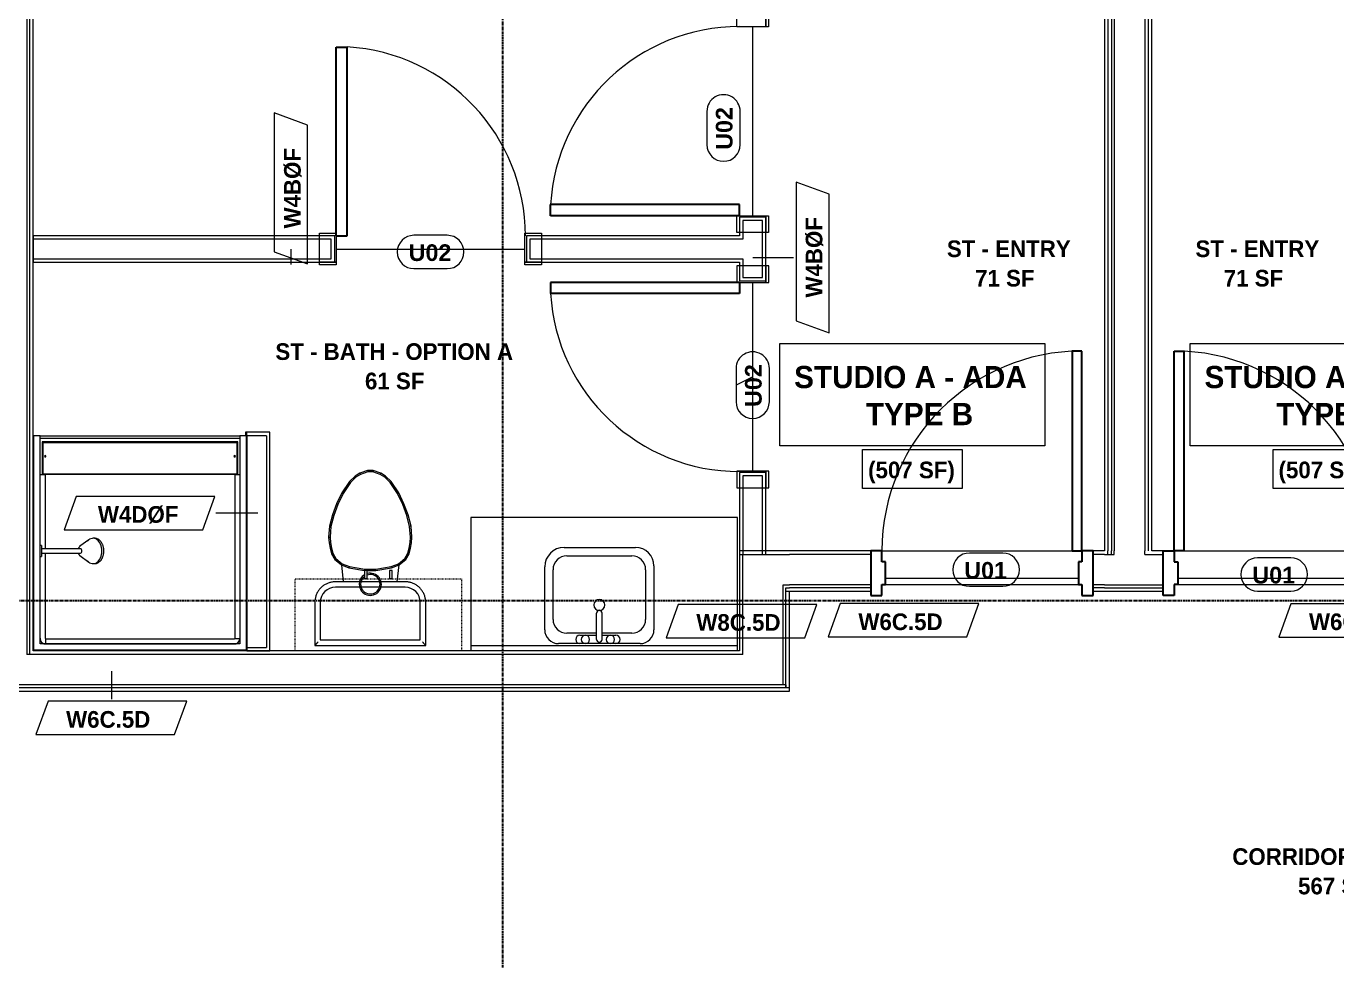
# Model space of a CAD drawing. Header units: inches. Extents: x -4058 to -1781, y 9814 to 12264.
# Drawn here: x -2913.1 to -2677.1, y 10402.4 to 10570.7 of the extents above; entities that cross this region are included whole.
import ezdxf

# ---------------------------------------------------------------- set-up
doc = ezdxf.new("R2010")
doc.units = ezdxf.units.IN
doc.header["$MEASUREMENT"] = 0
doc.linetypes.add('Dash', pattern=[0.25, 0.125, -0.125])
doc.linetypes.add('Grid Line 1_2_', pattern=[0.875, 0.5, -0.125, 0.125, -0.125])
for name, color, linetype, lineweight in [('0-1', 7, 'Continuous', 5), ('0-3', 8, 'Continuous', 9), ('A-AREA-IDEN', 2, 'Continuous', 9), ('A-DOOR-1', 7, 'Continuous', 9), ('A-DOOR-2', 10, 'Continuous', 30), ('A-DOOR-3', 31, 'Continuous', 9), ('A-DOOR-4', 31, 'Continuous', 30), ('A-DOOR-FRAM-2', 10, 'Continuous', 30), ('A-DOOR-IDEN', 31, 'Continuous', 9), ('A-FLOR-1', 7, 'Continuous', 9), ('A-FLOR-2', 192, 'Continuous', 9), ('A-WALL', 113, 'Continuous', 18), ('A-WALL-2', 250, 'Continuous', 18), ('A-WALL-3', 113, 'Continuous', 9), ('A-WALL-IDEN', 211, 'Continuous', 9), ('I-WALL-1', 7, 'Continuous', 9), ('P-SANR-FIXT', 6, 'Continuous', 9), ('Q-CASE', 31, 'Continuous', 9), ('Q-CASE-2', 31, 'Dash', 9), ('S-GRID-1', 1, 'Grid Line 1_2_', 30)]:
    doc.layers.add(name, color=color, linetype=linetype, lineweight=lineweight)
doc.styles.add('Arial_B', font='arialbd.ttf', dxfattribs={"height": 3})
doc.styles.add('Century Gothic_B', font='GOTHICB.TTF', dxfattribs={"height": 3})
doc.styles.add('Century Gothic_B_1', font='GOTHICB.TTF', dxfattribs={"height": 4})

# ---------------------------------------------------------------- blocks, each defined once
blk = doc.blocks.new('CTR - 1st Phase - Shell_rvt-1-UNITS PLANS - 3RD FLOOR')
at = {"layer": 'A-FLOR-1'}
for p, q in [((-2758.41, 10471.24), (-2723.66, 10471.24)), ((-2705.79, 10471.24), (-2671.04, 10471.24)), ((-2723.04, 10470.04), (-2759.04, 10470.04)), ((-2670.41, 10470.04), (-2706.41, 10470.04))]:
    blk.add_line(p, q, dxfattribs=at)
blk = doc.blocks.new('HOLLOW METAL - UNIT DOOR-2191978-UNITS PLANS - 3RD FLOOR')
at = {"layer": 'A-DOOR-1'}
blk.add_arc((18, 3.875), 36, 90, 180, dxfattribs=at)
at = {"layer": 'A-DOOR-2'}
for p, q in [((18, 39.875), (16.25, 39.875)), ((16.25, 39.875), (16.25, 3.875)), ((18, 3.875), (18, 39.875)), ((16.25, 3.875), (18, 3.875))]:
    blk.add_line(p, q, dxfattribs=at)
at = {"layer": 'A-DOOR-FRAM-2'}
for p, q in [((-18, 3.875), (-20, 3.875)), ((-20, 3.875), (-20, -4.125)), ((-18, 1.9375), (-18, 3.875)), ((18, 3.875), (18, 1.9375)), ((20, 3.875), (18, 3.875)), ((20, -4.125), (20, 3.875)), ((-17.375, 1.9375), (-18, 1.9375)), ((-17.375, -2.1875), (-17.375, 1.9375)), ((18, 1.9375), (17.375, 1.9375)), ((17.375, 1.9375), (17.375, -2.1875)), ((-18, -4.125), (-18, -2.1875)), ((-18, -2.1875), (-17.375, -2.1875)), ((17.375, -2.1875), (18, -2.1875)), ((18, -2.1875), (18, -4.125)), ((-20, -4.125), (-18, -4.125)), ((18, -4.125), (20, -4.125))]:
    blk.add_line(p, q, dxfattribs=at)
blk = doc.blocks.new('HOLLOW METAL - UNIT DOOR-2191977-UNITS PLANS - 3RD FLOOR')
at = {"layer": 'A-DOOR-1'}
blk.add_arc((18, -3.875), 36, 180, 270, dxfattribs=at)
at = {"layer": 'A-DOOR-2'}
for p, q in [((16.25, -3.875), (18, -3.875)), ((16.25, -39.875), (16.25, -3.875)), ((18, -3.875), (18, -39.875)), ((18, -39.875), (16.25, -39.875))]:
    blk.add_line(p, q, dxfattribs=at)
at = {"layer": 'A-DOOR-FRAM-2'}
for p, q in [((-20, 4.125), (-18, 4.125)), ((-20, -3.875), (-20, 4.125)), ((-18, 4.125), (-18, 2.1875)), ((18, 4.125), (20, 4.125)), ((18, 2.1875), (18, 4.125)), ((20, 4.125), (20, -3.875)), ((-18, 2.1875), (-17.375, 2.1875)), ((-17.375, 2.1875), (-17.375, -1.9375)), ((17.375, 2.1875), (18, 2.1875)), ((17.375, -1.9375), (17.375, 2.1875)), ((-18, -1.9375), (-18, -3.875)), ((-17.375, -1.9375), (-18, -1.9375)), ((18, -1.9375), (17.375, -1.9375)), ((18, -3.875), (18, -1.9375)), ((-18, -3.875), (-20, -3.875)), ((20, -3.875), (18, -3.875))]:
    blk.add_line(p, q, dxfattribs=at)
blk = doc.blocks.new('CTR - 1st Phase - Common Walls_rvt-1-UNITS PLANS - 3RD FLOOR')
at = {"layer": 'A-WALL-2'}
for p, q in [((-2913.01, 10843.14), (-2913.01, 10458.16)), ((-2912.51, 10843.14), (-2912.51, 10458.16)), ((-2718.35, 10843.14), (-2718.35, 10476.16)), ((-2717.72, 10843.14), (-2717.72, 10476.16)), ((-2717.22, 10843.14), (-2717.22, 10476.16)), ((-2711.72, 10843.14), (-2711.72, 10476.16)), ((-2711.1, 10843.14), (-2711.1, 10476.16)), ((-2784.07, 10475.54), (-2776.82, 10475.54)), ((-2784.07, 10457.54), (-2784.07, 10475.54)), ((-2776.82, 10475.54), (-2775.7, 10475.54)), ((-2761.04, 10475.54), (-2775.7, 10475.54)), ((-2718.97, 10475.54), (-2721.04, 10475.54)), ((-2718.97, 10475.54), (-2718.35, 10475.54)), ((-2718.35, 10475.54), (-2718.35, 10476.16)), ((-2718.35, 10475.54), (-2717.72, 10475.54)), ((-2717.72, 10475.54), (-2717.72, 10476.16)), ((-2717.72, 10475.54), (-2717.22, 10475.54)), ((-2717.22, 10475.54), (-2717.22, 10476.16)), ((-2711.72, 10475.54), (-2711.72, 10476.16)), ((-2711.72, 10475.54), (-2708.41, 10475.54)), ((-2776.82, 10470.04), (-2776.32, 10470.04)), ((-2776.82, 10452.04), (-2776.82, 10470.04)), ((-2776.32, 10470.04), (-2775.7, 10470.04)), ((-2776.32, 10468.91), (-2776.32, 10469.54)), ((-2776.32, 10469.54), (-2775.7, 10469.54)), ((-2776.32, 10468.91), (-2776.32, 10469.54)), ((-2776.32, 10468.91), (-2775.7, 10468.91)), ((-2776.32, 10452.04), (-2776.32, 10468.91)), ((-2761.04, 10470.04), (-2775.7, 10470.04)), ((-2761.04, 10469.54), (-2775.7, 10469.54)), ((-2718.97, 10470.04), (-2721.04, 10470.04)), ((-2718.97, 10469.54), (-2721.04, 10469.54)), ((-2718.97, 10470.04), (-2717.72, 10470.04)), ((-2718.97, 10469.54), (-2718.35, 10469.54)), ((-2718.35, 10469.54), (-2717.72, 10469.54)), ((-2717.72, 10470.04), (-2717.22, 10470.04)), ((-2717.72, 10469.54), (-2717.22, 10469.54)), ((-2717.22, 10470.04), (-2708.41, 10470.04)), ((-2717.22, 10469.54), (-2708.41, 10469.54)), ((-2913.01, 10458.16), (-2913.01, 10457.54)), ((-2912.51, 10457.54), (-2913.01, 10457.54)), ((-2912.51, 10457.54), (-2913.01, 10457.54)), ((-2912.51, 10458.16), (-2912.51, 10457.54)), ((-2784.7, 10457.54), (-2912.51, 10457.54)), ((-2784.07, 10457.54), (-2784.7, 10457.54)), ((-2784.7, 10452.04), (-3037.45, 10452.04)), ((-2784.07, 10452.04), (-2784.7, 10452.04)), ((-2776.82, 10452.04), (-2784.07, 10452.04)), ((-2776.32, 10452.04), (-2776.82, 10452.04)), ((-2776.32, 10452.04), (-2776.32, 10451.54)), ((-2776.32, 10451.54), (-2776.32, 10452.04)), ((-2784.7, 10451.54), (-3037.45, 10451.54)), ((-2776.32, 10451.54), (-2784.7, 10451.54)), ((-2775.7, 10451.54), (-2776.32, 10451.54))]:
    blk.add_line(p, q, dxfattribs=at)
at = {"layer": 'I-WALL-1'}
for p, q in [((-2911.89, 10496.91), (-2911.89, 10843.14)), ((-2718.97, 10843.14), (-2718.97, 10476.16)), ((-2710.47, 10476.16), (-2710.47, 10843.14)), ((-2784.7, 10476.16), (-2784.7, 10458.16)), ((-2784.07, 10476.16), (-2784.7, 10476.16)), ((-2775.7, 10476.16), (-2784.07, 10476.16)), ((-2761.04, 10476.16), (-2775.7, 10476.16)), ((-2718.97, 10476.16), (-2721.04, 10476.16)), ((-2708.41, 10476.16), (-2710.47, 10476.16)), ((-2775.7, 10468.91), (-2761.04, 10468.91)), ((-2775.7, 10451.54), (-2775.7, 10468.91)), ((-2721.04, 10468.91), (-2718.97, 10468.91)), ((-2718.97, 10468.91), (-2718.35, 10468.91)), ((-2718.35, 10468.91), (-2708.41, 10468.91)), ((-2833.07, 10458.16), (-2873.39, 10458.16)), ((-2784.7, 10458.16), (-2785.07, 10458.16)), ((-3037.45, 10450.91), (-2784.7, 10450.91)), ((-2784.7, 10450.91), (-2775.7, 10450.91)), ((-2775.7, 10450.91), (-2775.7, 10451.54))]:
    blk.add_line(p, q, dxfattribs=at)
at = {"layer": '0-3'}
blk.add_blockref('HOLLOW METAL - UNIT DOOR-2191978-UNITS PLANS - 3RD FLOOR', (-2741.04, 10472.29), dxfattribs=at)
at = {"layer": '0-3', "rotation": 180}
blk.add_blockref('HOLLOW METAL - UNIT DOOR-2191977-UNITS PLANS - 3RD FLOOR', (-2688.41, 10472.29), dxfattribs=at)
blk = doc.blocks.new('CTR - 1st Phase - Structure_rvt-1-UNITS PLANS - 3RD FLOOR')
at = {"layer": 'S-GRID-1'}
for p, q in [((-2827.32, 9814.03), (-2827.32, 12247.5)), ((-1781.27, 10467.19), (-4041.78, 10467.19))]:
    blk.add_line(p, q, dxfattribs=at)
blk = doc.blocks.new('SWING - SINGLE - FLUSH - SWING - FLUSH - 2-10 x 6-8 - PRIVACY-4346068-UNITS PLANS - 3RD FLOOR')
at = {"layer": 'A-DOOR-3'}
for p, q in [((-20, 2.37), (-20, 2.87)), ((-20, 2.87), (-17, 2.87)), ((-20, 2.37), (-17, 2.37)), ((-20, -2.88), (-20, 2.37)), ((-17, 2.37), (-20, 2.37)), ((-17, 2.87), (-17, 2.37)), ((-17, 2.37), (-17, -2.88)), ((17, 2.37), (17, 2.87)), ((17, 2.87), (20, 2.87)), ((17, 2.37), (20, 2.37)), ((17, -2.88), (17, 2.37)), ((20, 2.37), (17, 2.37)), ((20, 2.87), (20, 2.37)), ((20, 2.37), (20, -2.88)), ((-17, -2.88), (-20, -2.88)), ((20, -2.88), (17, -2.88))]:
    blk.add_line(p, q, dxfattribs=at)
blk.add_arc((17, -2.38), 34.07, 180, 266.6343, dxfattribs=at)
at = {"layer": 'A-DOOR-4'}
for p, q in [((15, -2.38), (15, -36.38)), ((17, -2.38), (15, -2.38)), ((17, -2.38), (17, -36.38)), ((17, -36.38), (15, -36.38))]:
    blk.add_line(p, q, dxfattribs=at)
blk = doc.blocks.new('SWING - SINGLE - FLUSH - SWING - FLUSH - 2-10 x 6-8 - PRIVACY-4346070-UNITS PLANS - 3RD FLOOR')
at = {"layer": 'A-DOOR-3'}
for p, q in [((-20, 2.37), (-20, 2.87)), ((-20, 2.87), (-17, 2.87)), ((-20, 2.37), (-17, 2.37)), ((-20, -2.88), (-20, 2.37)), ((-17, 2.37), (-20, 2.37)), ((-17, 2.87), (-17, 2.37)), ((-17, 2.37), (-17, -2.88)), ((17, 2.37), (17, 2.87)), ((17, 2.87), (20, 2.87)), ((17, 2.37), (20, 2.37)), ((17, -2.88), (17, 2.37)), ((20, 2.37), (17, 2.37)), ((20, 2.87), (20, 2.37)), ((20, 2.37), (20, -2.88)), ((-17, -2.88), (-20, -2.88)), ((20, -2.88), (17, -2.88))]:
    blk.add_line(p, q, dxfattribs=at)
blk.add_arc((17, -2.38), 34.07, 180, 266.6343, dxfattribs=at)
at = {"layer": 'A-DOOR-4'}
for p, q in [((15, -2.38), (15, -36.38)), ((17, -2.38), (15, -2.38)), ((17, -2.38), (17, -36.38)), ((17, -36.38), (15, -36.38))]:
    blk.add_line(p, q, dxfattribs=at)
blk = doc.blocks.new('M_Sink Vanity-Square - 500 x 440mm-1372835-UNITS PLANS - 3RD FLOOR')
at = {"layer": 'P-SANR-FIXT'}
for p, q in [((-5.72, 10.23), (7.14, 10.23)), ((-5.22, 8.73), (6.46, 8.73)), ((-9.22, -4.59), (-9.22, 6.73)), ((-7.72, -2.72), (-7.72, 6.23)), ((8.96, 6.23), (8.96, -2.72)), ((10.46, 6.91), (10.46, -4.59)), ((0.12, -6.33), (0.12, -1.59)), ((1.12, -6.33), (1.12, -1.59)), ((0.12, -5.22), (-5.22, -5.22)), ((-2.88, -5.59), (0.12, -5.59)), ((6.46, -5.22), (1.12, -5.22)), ((1.12, -5.59), (3.62, -5.59)), ((7.96, -7.09), (-6.72, -7.09)), ((3.62, -7.09), (-2.88, -7.09))]:
    blk.add_line(p, q, dxfattribs=at)
for centre, radius, start, end in [((-5.72, 6.73), 3.5, 90, 180), ((7.14, 6.91), 3.32, 360, 90), ((-5.22, 6.23), 2.5, 90, 180), ((6.46, 6.23), 2.5, 360, 90), ((0.62, -0.13), 1, 360, 180), ((0.62, -0.13), 1, 180, 0), ((0.62, -1.59), 0.5, 360, 180), ((-6.72, -4.59), 2.5, 180, 270), ((-5.22, -2.72), 2.5, 180, 270), ((6.46, -2.72), 2.5, 270, 360), ((7.96, -4.59), 2.5, 270, 0), ((-2.88, -6.34), 0.75, 90, 270), ((-1.88, -6.34), 0.75, 360, 180), ((-1.88, -6.34), 0.75, 180, 0), ((0.62, -6.33), 0.5, 180, 0), ((2.62, -6.34), 0.75, 0, 180), ((2.62, -6.34), 0.75, 180, 0), ((3.62, -6.34), 0.75, 270, 90)]:
    blk.add_arc(centre, radius, start, end, dxfattribs=at)
blk = doc.blocks.new('Toilet-Domestic-3D - Toilet-Domestic-3D-1352612-UNITS PLANS - 3RD FLOOR')
at = {"layer": 'P-SANR-FIXT'}
for p, q in [((-9.98, 19.48), (-9.98, 11.75)), ((9.98, 19.48), (-9.98, 19.48)), ((-9.86, 19.36), (-9.98, 19.48)), ((9.98, 19.48), (9.86, 19.36)), ((9.98, 11.75), (9.98, 19.48)), ((9, 18.5), (-9, 18.5)), ((-9, 18.5), (-9, 11.75)), ((-9, 18.5), (-9, 11.75)), ((9, 18.5), (-9, 18.5)), ((9, 11.75), (9, 18.5)), ((9, 11.75), (9, 18.5)), ((-6.25, 9), (6.25, 9)), ((-6.25, 9), (6.25, 9)), ((-6.25, 8.02), (6.25, 8.02)), ((-4.86, 8.02), (-5.21, 5)), ((5.21, 5), (4.86, 8.02)), ((-5.21, 5), (-6.4, 4)), ((-5.08, 4.78), (-6.21, 3.84)), ((-3.84, 5.5), (-5.21, 5)), ((-5.21, 5), (-5.08, 4.78)), ((-3.77, 5.26), (-5.08, 4.78)), ((-1, 6), (-3.84, 5.5)), ((-3.84, 5.5), (-3.77, 5.26)), ((-0.98, 5.75), (-3.77, 5.26)), ((-1, 6), (-0.98, 5.75)), ((0.56, 6), (-1, 6)), ((0.98, 5.75), (-0.98, 5.75)), ((1, 5.98), (0.98, 5.75)), ((3.77, 5.26), (0.98, 5.75)), ((3.84, 5.5), (1.05, 5.99)), ((3.84, 5.5), (3.77, 5.26)), ((5.08, 4.78), (3.77, 5.26)), ((5.21, 5), (3.84, 5.5)), ((5.21, 5), (5.08, 4.78)), ((6.21, 3.84), (5.08, 4.78)), ((6.4, 4), (5.21, 5)), ((-6.97, 3), (-7.24, 2)), ((-6.73, 2.9), (-6.99, 1.95)), ((-6.4, 4), (-6.97, 3)), ((-6.97, 3), (-6.73, 2.9)), ((-6.21, 3.84), (-6.73, 2.9)), ((-6.21, 3.84), (-6.4, 4)), ((6.4, 4), (6.21, 3.84)), ((6.73, 2.9), (6.21, 3.84)), ((6.97, 3), (6.4, 4)), ((6.97, 3), (6.73, 2.9)), ((6.99, 1.95), (6.73, 2.9)), ((7.24, 2), (6.97, 3)), ((-7.41, 1), (-7.5, 0)), ((-7.24, 2), (-7.41, 1)), ((-7.41, 1), (-7.16, 0.96)), ((-7.16, 0.96), (-7.25, 0)), ((-7.24, 2), (-6.99, 1.95)), ((-6.99, 1.95), (-7.16, 0.96)), ((7.24, 2), (6.99, 1.95)), ((7.16, 0.96), (6.99, 1.95)), ((7.41, 1), (7.16, 0.96)), ((7.25, 0), (7.16, 0.96)), ((7.41, 1), (7.24, 2)), ((7.5, 0), (7.25, 0)), ((7.5, 0), (7.41, 1)), ((-7.5, 0), (-7.25, 0)), ((-7.5, 0), (-7.33, -1.99)), ((-7.33, -1.99), (-7.08, -1.95)), ((-7.33, -1.99), (-6.79, -4)), ((-7.25, 0), (-7.08, -1.95)), ((-7.08, -1.95), (-6.55, -3.92)), ((6.55, -3.92), (7.08, -1.95)), ((6.79, -4), (7.33, -1.99)), ((7.08, -1.95), (7.25, 0)), ((7.33, -1.99), (7.08, -1.95)), ((7.33, -1.99), (7.5, 0)), ((-6.79, -4), (-6.55, -3.92)), ((-6.79, -4), (-6.06, -6)), ((-6.55, -3.92), (-5.83, -5.9)), ((5.83, -5.9), (6.55, -3.92)), ((6.06, -6), (6.79, -4)), ((6.79, -4), (6.55, -3.92)), ((-6.06, -6), (-5.83, -5.9)), ((-6.06, -6), (-5.13, -8)), ((-5.83, -5.9), (-4.91, -7.88)), ((4.91, -7.88), (5.83, -5.9)), ((5.13, -8), (6.06, -6)), ((6.06, -6), (5.83, -5.9)), ((-5.13, -8), (-4.91, -7.88)), ((-5.13, -8), (-3.74, -10)), ((-4.91, -7.88), (-3.55, -9.84)), ((3.55, -9.84), (4.91, -7.88)), ((3.74, -10), (5.13, -8)), ((5.13, -8), (4.91, -7.88)), ((-3.74, -10), (-3.55, -9.84)), ((-3.74, -10), (-2.74, -11)), ((-3.55, -9.84), (-2.59, -10.8)), ((-2.74, -11), (-2.59, -10.8)), ((-2.74, -11), (-1.87, -11.5)), ((-2.59, -10.8), (-1.77, -11.27)), ((-1.87, -11.5), (-1.77, -11.27)), ((-1.87, -11.5), (-0.5, -12)), ((-1.77, -11.27), (-0.46, -11.75)), ((-0.5, -12), (-0.46, -11.75)), ((-0.46, -11.75), (0.46, -11.75)), ((0.46, -11.75), (1.77, -11.27)), ((0.5, -12), (0.46, -11.75)), ((0.5, -12), (1.87, -11.5)), ((1.77, -11.27), (2.59, -10.8)), ((1.87, -11.5), (1.77, -11.27)), ((1.87, -11.5), (2.74, -11)), ((2.59, -10.8), (3.55, -9.84)), ((2.74, -11), (2.59, -10.8)), ((2.74, -11), (3.74, -10)), ((3.74, -10), (3.55, -9.84)), ((-0.5, -12), (0.5, -12))]:
    blk.add_line(p, q, dxfattribs=at)
at = {"layer": 'P-SANR-FIXT', "flags": 128}
for points in [[(-9.98, 11.75), (-9.97, 11.6), (-9.97, 11.45), (-9.95, 11.3), (-9.93, 11.16), (-9.9, 11.01), (-9.87, 10.86), (-9.83, 10.72), (-9.79, 10.58), (-9.74, 10.44), (-9.68, 10.3), (-9.62, 10.16), (-9.56, 10.03), (-9.48, 9.9), (-9.41, 9.77), (-9.33, 9.65), (-9.24, 9.52), (-9.15, 9.41), (-9.05, 9.29), (-8.95, 9.18), (-8.85, 9.08), (-8.74, 8.97), (-8.62, 8.88), (-8.51, 8.78), (-8.39, 8.7), (-8.26, 8.61), (-8.14, 8.54), (-8.01, 8.46), (-7.87, 8.4), (-7.74, 8.33), (-7.6, 8.28), (-7.46, 8.22), (-7.32, 8.18), (-7.17, 8.14), (-7.03, 8.11), (-6.88, 8.08), (-6.74, 8.05), (-6.59, 8.04), (-6.44, 8.03), (-6.29, 8.02), (-6.25, 8.02)], [(6.25, 8.02), (6.4, 8.03), (6.55, 8.03), (6.7, 8.05), (6.84, 8.07), (6.99, 8.1), (7.14, 8.13), (7.28, 8.17), (7.42, 8.21), (7.56, 8.26), (7.7, 8.32), (7.84, 8.38), (7.97, 8.44), (8.1, 8.52), (8.23, 8.59), (8.35, 8.67), (8.48, 8.76), (8.59, 8.85), (8.71, 8.95), (8.82, 9.05), (8.92, 9.15), (9.03, 9.26), (9.12, 9.38), (9.22, 9.49), (9.3, 9.61), (9.39, 9.74), (9.46, 9.86), (9.54, 9.99), (9.6, 10.13), (9.67, 10.26), (9.72, 10.4), (9.78, 10.54), (9.82, 10.68), (9.86, 10.83), (9.89, 10.97), (9.92, 11.12), (9.95, 11.26), (9.96, 11.41), (9.97, 11.56), (9.98, 11.71), (9.98, 11.75)]]:
    blk.add_lwpolyline(points, dxfattribs=at)
at = {"layer": 'P-SANR-FIXT'}
for centre, radius, start, end in [((-6.25, 11.75), 2.75, 180, 270), ((-6.25, 11.75), 2.75, 180, 270), ((0, 8.48), 2, 360, 286.863), ((0, 8.48), 1.75, 360, 289.017), ((6.25, 11.75), 2.75, 270, 360), ((6.25, 11.75), 2.75, 270, 360), ((0, 8.48), 2, 302.0714, 360), ((0, 8.48), 1.75, 308.7554, 360)]:
    blk.add_arc(centre, radius, start, end, dxfattribs=at)
for points in [[(-9.98, 19.48), (-9.98, 19.48), (-9.98, 19.48), (-9.98, 19.48)], [(9.98, 19.48), (9.98, 19.48), (9.98, 19.48), (9.98, 19.48)]]:
    blk.add_open_spline(points, degree=3, dxfattribs=at)
for points, knots in [([(-9.37, 18.87), (-9.41, 18.91), (-9.47, 18.97), (-9.55, 19.05), (-9.6, 19.1), (-9.66, 19.16), (-9.71, 19.21), (-9.75, 19.25), (-9.78, 19.28), (-9.8, 19.3), (-9.82, 19.32), (-9.85, 19.35), (-9.86, 19.36), (-9.86, 19.36)], [0, 0, 0, 0, 0.166667, 0.25, 0.333333, 0.416667, 0.5, 0.583333, 0.666667, 0.708333, 0.75, 0.833333, 1, 1, 1, 1]), ([(9.86, 19.36), (9.86, 19.36), (9.85, 19.35), (9.82, 19.32), (9.8, 19.3), (9.78, 19.28), (9.75, 19.25), (9.71, 19.21), (9.66, 19.16), (9.6, 19.1), (9.55, 19.05), (9.47, 18.97), (9.41, 18.91), (9.37, 18.87)], [-1, -1, -1, -1, -0.833333, -0.75, -0.708333, -0.666667, -0.583333, -0.5, -0.416667, -0.333333, -0.25, -0.166667, 0, 0, 0, 0])]:
    blk.add_open_spline(points, degree=3, knots=knots, dxfattribs=at)
blk = doc.blocks.new('Bath Vanity - Bath Vanity 48_-3150017-UNITS PLANS - 3RD FLOOR')
at = {"layer": 'Q-CASE'}
for p, q in [((24.74, 24), (-23.26, 24)), ((-23.26, 24), (-23.26, 1)), ((24.74, 1), (24.74, 24))]:
    blk.add_line(p, q, dxfattribs=at)
blk = doc.blocks.new('BATHROOM MIRROR - BATHROOM MIRROR 48_-3123886-UNITS PLANS - 3RD FLOOR')
at = {"layer": 'Q-CASE'}
for p, q in [((-23.26, -23), (24.74, -23)), ((-23.26, -23), (-23.26, -24)), ((24.74, -24), (24.74, -23)), ((24.74, -24), (-23.26, -24))]:
    blk.add_line(p, q, dxfattribs=at)
blk = doc.blocks.new('300 Series Wall Hung Cabinet_326 - 30_-2909953-UNITS PLANS - 3RD FLOOR')
at = {"layer": 'Q-CASE'}
for p, q in [((-2.01, 14.69), (-2.5, 14.69)), ((-2.5, 14.69), (-2.5, 13.19)), ((-2.01, 13.19), (-2.01, 14.69)), ((2.49, 14.69), (2, 14.69)), ((2, 14.69), (2, 13.19)), ((2.49, 13.19), (2.49, 14.69)), ((-2.01, 13.19), (-2.5, 13.19)), ((2.49, 13.19), (2, 13.19))]:
    blk.add_line(p, q, dxfattribs=at)
at = {"layer": 'Q-CASE-2'}
for p, q in [((-15, 0.19), (-15, 13.19)), ((-15, 13.19), (15, 13.19)), ((15, 13.19), (15, 0.19)), ((15, 0.19), (-15, 0.19))]:
    blk.add_line(p, q, dxfattribs=at)
blk = doc.blocks.new('SWING - SINGLE - FLUSH - SWING - FLUSH - 2-10 x 6-8 - PRIVACY-4346067-UNITS PLANS - 3RD FLOOR')
at = {"layer": 'A-DOOR-3'}
for p, q in [((-17, 2.87), (-20, 2.87)), ((-20, 2.87), (-20, -2.38)), ((-17, -2.38), (-17, 2.87)), ((20, 2.87), (17, 2.87)), ((17, 2.87), (17, -2.38)), ((20, -2.38), (20, 2.87)), ((-20, -2.38), (-17, -2.38)), ((-17, -2.38), (-20, -2.38)), ((-20, -2.38), (-20, -2.88)), ((-20, -2.88), (-17, -2.88)), ((-17, -2.88), (-17, -2.38)), ((17, -2.38), (20, -2.38)), ((20, -2.38), (17, -2.38)), ((17, -2.38), (17, -2.88)), ((17, -2.88), (20, -2.88)), ((20, -2.88), (20, -2.38))]:
    blk.add_line(p, q, dxfattribs=at)
blk.add_arc((17, 2.37), 34.07, 93.3657, 180, dxfattribs=at)
at = {"layer": 'A-DOOR-4'}
for p, q in [((15, 2.37), (15, 36.38)), ((17, 36.38), (15, 36.38)), ((17, 2.37), (17, 36.38)), ((17, 2.37), (15, 2.37))]:
    blk.add_line(p, q, dxfattribs=at)
blk = doc.blocks.new('The Shower - The Shower-4050272-UNITS PLANS - 3RD FLOOR')
at = {"layer": 'P-SANR-FIXT'}
for p, q in [((0, -0.5), (38.5, -0.5)), ((0, -39.25), (0, -0.5)), ((0.12, -39.25), (0.12, -0.63)), ((0.12, -0.63), (38.38, -0.63)), ((1.25, -39.25), (1.25, -1.75)), ((1.25, -1.75), (37.25, -1.75)), ((1.38, -2.26), (1.37, -2.28)), ((1.42, -2.2), (1.4, -2.23)), ((1.58, -2.01), (1.51, -2.08)), ((1.73, -1.9), (1.7, -1.92)), ((2.01, -1.78), (1.93, -1.8)), ((36.25, -1.77), (2.25, -1.77)), ((36.25, -1.77), (36.25, -1.75)), ((36.57, -1.8), (36.49, -1.78)), ((36.8, -1.92), (36.77, -1.9)), ((36.99, -2.08), (36.92, -2.01)), ((37.1, -2.23), (37.08, -2.2)), ((37.13, -2.28), (37.12, -2.26)), ((37.25, -1.75), (37.25, -17.52)), ((38.38, -0.63), (38.38, -39.25)), ((38.5, -0.5), (38.5, -39.25)), ((1.3, -2.43), (1.28, -2.51)), ((2.2, -32.27), (2.2, -2.75)), ((36.25, -2.7), (2.25, -2.7)), ((36.3, -18.11), (36.3, -2.75)), ((37.22, -2.51), (37.2, -2.43)), ((36.3, -32.27), (36.3, -18.89)), ((37.25, -19.48), (37.25, -39.25)), ((1.62, -32.27), (1.62, -38.13)), ((36.75, -32.38), (1.75, -32.38)), ((1.75, -32.38), (1.75, -38)), ((2.2, -32.27), (36.3, -32.27)), ((36.75, -38), (36.75, -32.38)), ((36.88, -38.13), (36.88, -32.27)), ((0.12, -39.25), (0, -39.25)), ((0.12, -39.25), (1.25, -39.25)), ((1.25, -38.75), (37.25, -38.75)), ((1.25, -39.25), (1.25, -38.75)), ((37.25, -39.25), (1.25, -39.25)), ((1.62, -38.13), (36.88, -38.13)), ((1.75, -38), (36.75, -38)), ((37.25, -38.75), (37.25, -39.25)), ((37.25, -39.25), (38.38, -39.25)), ((38.5, -39.25), (38.38, -39.25))]:
    blk.add_line(p, q, dxfattribs=at)
for centre, radius, start, end in [((2.25, -2.75), 1, 90, 180), ((36.25, -2.75), 1, 0, 90), ((2.2, -35.56), 0.125, 0, 180), ((2.2, -35.56), 0.125, 180, 0), ((36.3, -35.56), 0.125, 0, 180), ((36.3, -35.56), 0.125, 180, 0)]:
    blk.add_arc(centre, radius, start, end, dxfattribs=at)
for centre, major_axis, start_param, end_param in [((2.2, -32.28), (0.95, 0), 1.570796, 3.141593), ((36.3, -32.28), (-0.95, 0), 3.141593, 4.712389)]:
    blk.add_ellipse(centre, major_axis=major_axis, ratio=0.019505, start_param=start_param, end_param=end_param, dxfattribs=at)
for points, knots in [([(2.25, -1.77), (2.19, -1.77), (2.06, -1.78), (1.8, -1.86), (1.53, -2.04), (1.34, -2.32), (1.26, -2.57), (1.25, -2.7), (1.25, -2.77)], [-0.001856, -0.001856, -0.001856, -0.001856, 0.123376, 0.248608, 0.499072, 0.749536, 0.874768, 1, 1, 1, 1]), ([(1.38, -2.25), (1.41, -2.21), (1.47, -2.12), (1.55, -2.04), (1.59, -2)], [-0.666048, -0.666048, -0.666048, -0.666048, -0.5714286, -0.4597287, -0.4597287, -0.4597287, -0.4597287]), ([(1.75, -1.88), (1.77, -1.87), (1.86, -1.82), (2.03, -1.77), (2.17, -1.75), (2.25, -1.75)], [-0.332096, -0.332096, -0.332096, -0.332096, -0.2857143, -0.1428571, 0, 0, 0, 0]), ([(36.25, -1.75), (36.31, -1.75), (36.42, -1.76), (36.59, -1.8), (36.7, -1.85), (36.75, -1.88)], [-1, -1, -1, -1, -0.8928571, -0.7857143, -0.6665409, -0.6665409, -0.6665409, -0.6665409]), ([(37.25, -2.77), (37.25, -2.7), (37.24, -2.57), (37.16, -2.32), (36.98, -2.04), (36.7, -1.86), (36.45, -1.78), (36.32, -1.77), (36.25, -1.77)], [-0.001856, -0.001856, -0.001856, -0.001856, 0.123376, 0.248608, 0.499072, 0.749536, 0.874768, 1, 1, 1, 1]), ([(36.75, -1.88), (36.79, -1.91), (36.89, -1.97), (36.97, -2.05), (37.01, -2.11)], [-0.666048, -0.666048, -0.666048, -0.666048, -0.5714286, -0.4462442, -0.4462442, -0.4462442, -0.4462442]), ([(37.12, -2.25), (37.13, -2.27), (37.16, -2.33), (37.18, -2.38), (37.19, -2.42)], [-0.332096, -0.332096, -0.332096, -0.332096, -0.2857143, -0.2167295, -0.2167295, -0.2167295, -0.2167295]), ([(2.25, -2.7), (2.24, -2.7), (2.24, -2.7), (2.23, -2.7), (2.22, -2.71), (2.22, -2.71), (2.21, -2.72), (2.21, -2.73), (2.2, -2.74), (2.2, -2.74), (2.2, -2.75), (2.2, -2.75)], [-1, -1, -1, -1, -0.833333, -0.75, -0.666667, -0.583333, -0.416667, -0.333333, -0.208333, -0.083333, 0, 0, 0, 0]), ([(36.3, -2.75), (36.3, -2.74), (36.3, -2.74), (36.3, -2.73), (36.29, -2.72), (36.29, -2.72), (36.28, -2.71), (36.27, -2.71), (36.26, -2.7), (36.26, -2.7), (36.25, -2.7), (36.25, -2.7)], [-1, -1, -1, -1, -0.833333, -0.75, -0.666667, -0.583333, -0.416667, -0.333333, -0.208333, -0.083333, 0, 0, 0, 0])]:
    blk.add_open_spline(points, degree=3, knots=knots, dxfattribs=at)
for points in [[(1.35, -2.32), (1.36, -2.3), (1.37, -2.27), (1.38, -2.25)], [(1.63, -1.97), (1.67, -1.94), (1.71, -1.91), (1.75, -1.88)], [(36.25, -2.7), (36.25, -2.62), (36.25, -2.45), (36.25, -2.22), (36.25, -2.03), (36.25, -1.88), (36.25, -1.82), (36.25, -1.8)], [(37.05, -2.15), (37.07, -2.18), (37.09, -2.21), (37.12, -2.25)], [(1.25, -2.75), (1.25, -2.74), (1.25, -2.72), (1.25, -2.71)], [(2.2, -2.75), (2.12, -2.75), (1.95, -2.75), (1.72, -2.75), (1.52, -2.76), (1.37, -2.76), (1.27, -2.76), (1.25, -2.77), (1.25, -2.77)], [(37.25, -2.67), (37.25, -2.7), (37.25, -2.72), (37.25, -2.75)]]:
    blk.add_open_spline(points, degree=3, dxfattribs=at)
blk = doc.blocks.new('Shower Head - Shower Head-3260035-UNITS PLANS - 3RD FLOOR')
at = {"layer": 'P-SANR-FIXT'}
for p, q in [((-2.28, 9.81), (-2.28, 9.54)), ((2.28, 9.54), (2.28, 9.81)), ((-2.02, 8.78), (-0.84, 7.19)), ((-0.39, 7.27), (-0.39, 6.01)), ((0.39, 6.01), (0.39, 7.27)), ((0.84, 7.19), (2.02, 8.78)), ((-0.98, 0.26), (-0.98, 0)), ((-0.98, 0.26), (0.98, 0.26)), ((-0.39, 1), (-0.39, 0.26)), ((0.39, 0.26), (0.39, 1)), ((0.98, 0), (0.98, 0.26)), ((0.98, 0), (-0.98, 0))]:
    blk.add_line(p, q, dxfattribs=at)
at = {"layer": 'P-SANR-FIXT', "flags": 128}
for points in [[(0, 11.49), (-0.09, 11.49), (-0.18, 11.48), (-0.27, 11.48), (-0.35, 11.47), (-0.44, 11.46), (-0.53, 11.44), (-0.62, 11.43), (-0.7, 11.41), (-0.79, 11.39), (-0.87, 11.36), (-0.95, 11.34), (-1.03, 11.31), (-1.11, 11.28), (-1.19, 11.25), (-1.26, 11.21), (-1.34, 11.17), (-1.41, 11.13), (-1.48, 11.09), (-1.55, 11.05), (-1.61, 11), (-1.68, 10.95), (-1.74, 10.9), (-1.8, 10.85), (-1.85, 10.8), (-1.9, 10.74), (-1.95, 10.69), (-2, 10.63), (-2.04, 10.57), (-2.08, 10.51), (-2.12, 10.44), (-2.15, 10.38), (-2.18, 10.31), (-2.21, 10.25), (-2.23, 10.18), (-2.25, 10.11), (-2.26, 10.04), (-2.27, 9.97), (-2.28, 9.9), (-2.28, 9.83), (-2.28, 9.81)], [(2.28, 9.81), (2.28, 9.88), (2.28, 9.95), (2.27, 10.02), (2.25, 10.09), (2.24, 10.16), (2.21, 10.23), (2.19, 10.3), (2.16, 10.36), (2.13, 10.43), (2.09, 10.49), (2.05, 10.55), (2.01, 10.61), (1.97, 10.67), (1.92, 10.73), (1.86, 10.79), (1.81, 10.84), (1.75, 10.89), (1.69, 10.94), (1.63, 10.99), (1.57, 11.04), (1.5, 11.08), (1.43, 11.12), (1.36, 11.16), (1.28, 11.2), (1.21, 11.24), (1.13, 11.27), (1.05, 11.3), (0.97, 11.33), (0.89, 11.36), (0.81, 11.38), (0.72, 11.4), (0.64, 11.42), (0.55, 11.44), (0.47, 11.45), (0.38, 11.46), (0.29, 11.47), (0.2, 11.48), (0.11, 11.49), (0.02, 11.49), (0, 11.49)], [(-0.84, 7.19), (-0.81, 7.16), (-0.79, 7.13), (-0.76, 7.1), (-0.73, 7.08), (-0.7, 7.05), (-0.68, 7.03), (-0.65, 7.01), (-0.62, 6.98), (-0.59, 6.97), (-0.56, 6.95), (-0.53, 6.93), (-0.49, 6.91), (-0.46, 6.9), (-0.43, 6.89), (-0.4, 6.87)], [(0.39, 6.87), (0.43, 6.88), (0.46, 6.9), (0.49, 6.91), (0.52, 6.93), (0.55, 6.94), (0.58, 6.96), (0.61, 6.98), (0.64, 7), (0.67, 7.03), (0.7, 7.05), (0.73, 7.07), (0.76, 7.1), (0.78, 7.13), (0.81, 7.16), (0.83, 7.19), (0.84, 7.19)], [(-0.39, 6.01), (-0.39, 5.81), (-0.39, 5.6), (-0.39, 5.38), (-0.39, 5.15), (-0.39, 4.92), (-0.39, 4.68), (-0.39, 4.43), (-0.39, 4.18), (-0.39, 3.93), (-0.39, 3.67), (-0.39, 3.4), (-0.39, 3.13), (-0.39, 2.86), (-0.39, 2.59), (-0.39, 2.31), (-0.39, 2.03), (-0.39, 1.75), (-0.39, 1.46), (-0.39, 1.18), (-0.39, 1)], [(0.39, 1), (0.39, 1.29), (0.39, 1.57), (0.39, 1.85), (0.39, 2.13), (0.39, 2.41), (0.39, 2.69), (0.39, 2.96), (0.39, 3.23), (0.39, 3.5), (0.39, 3.76), (0.39, 4.02), (0.39, 4.27), (0.39, 4.52), (0.39, 4.77), (0.39, 5), (0.39, 5.23), (0.39, 5.46), (0.39, 5.67), (0.39, 5.88), (0.39, 6.01)]]:
    blk.add_lwpolyline(points, dxfattribs=at)
at = {"layer": 'P-SANR-FIXT'}
for centre, major_axis, start_param, end_param in [((0, 9.54), (-2.28, 0), 4.712389, 6.956384), ((0, 9.54), (2.28, 0), 5.609987, 7.853982), ((0, 7.27), (-0.394, 0), 4.712389, 6.283185), ((0, 7.27), (0.394, 0), 0, 1.570796)]:
    blk.add_ellipse(centre, major_axis=major_axis, ratio=0.707107, start_param=start_param, end_param=end_param, dxfattribs=at)
blk = doc.blocks.new('Wall Tag - Arch Wall-3956453-UNITS PLANS - 3RD FLOOR')
at = {"layer": 'A-WALL-IDEN'}
for p, q in [((-0.3561, 0.0937), (-0.4244, -0.0937)), ((0.4244, 0.0937), (-0.3561, 0.0937)), ((0.3561, -0.0937), (0.4244, 0.0937)), ((-0.4244, -0.0937), (0.3561, -0.0937))]:
    blk.add_line(p, q, dxfattribs=at)
blk = doc.blocks.new('Door Tag - Type Mark-2601225-UNITS PLANS - 3RD FLOOR')
at = {"layer": 'A-DOOR-IDEN'}
for p, q in [((0.09375, 0.09375), (-0.09375, 0.09375)), ((-0.09375, -0.09375), (0.09375, -0.09375))]:
    blk.add_line(p, q, dxfattribs=at)
for centre, start, end in [((-0.09375, 0), 90, 270), ((0.09375, 0), 270, 90)]:
    blk.add_arc(centre, 0.09375, start, end, dxfattribs=at)

msp = doc.modelspace()

# ---------------------------------------------------------------- linework, layer by layer
at = {"layer": 'A-AREA-IDEN', "flags": 128}
for points in [[(-2777.42, 10513.54), (-2729.72, 10513.54), (-2729.72, 10495.09), (-2777.42, 10495.09)], [(-2703.52, 10513.54), (-2655.82, 10513.54), (-2655.82, 10495.09), (-2703.52, 10495.09)], [(-2762.53, 10494.42), (-2744.61, 10494.42), (-2744.61, 10487.41), (-2762.53, 10487.41)], [(-2688.63, 10494.42), (-2670.71, 10494.42), (-2670.71, 10487.41), (-2688.63, 10487.41)]]:
    msp.add_lwpolyline(points, close=True, dxfattribs=at)
at = {"layer": 'A-DOOR-IDEN'}
msp.add_line((-2782.32, 10507.53), (-2785.32, 10506.03), dxfattribs=at)
at = {"layer": 'A-FLOR-2'}
for p, q in [((-2782.32, 10536.53), (-2782.32, 10570.53)), ((-2857.32, 10530.53), (-2823.32, 10530.53)), ((-2782.32, 10490.53), (-2782.32, 10524.53)), ((-2759.04, 10476.16), (-2724.79, 10476.16)), ((-2704.66, 10476.16), (-2670.41, 10476.16))]:
    msp.add_line(p, q, dxfattribs=at)
at = {"layer": 'A-WALL'}
for p, q in [((-2784.07, 10535.66), (-2784.07, 10532.28)), ((-2780.57, 10535.66), (-2784.07, 10535.66)), ((-2780.57, 10525.41), (-2780.57, 10535.66)), ((-2858.2, 10532.28), (-2911.89, 10532.28)), ((-2858.2, 10528.78), (-2858.2, 10532.28)), ((-2822.45, 10532.28), (-2822.45, 10528.78)), ((-2784.07, 10532.28), (-2822.45, 10532.28)), ((-2911.89, 10528.78), (-2858.2, 10528.78)), ((-2822.45, 10528.78), (-2784.07, 10528.78)), ((-2784.07, 10528.78), (-2784.07, 10525.41)), ((-2784.07, 10525.41), (-2780.57, 10525.41)), ((-2873.39, 10496.91), (-2873.39, 10497.53)), ((-2869.89, 10496.91), (-2873.39, 10496.91)), ((-2869.89, 10496.91), (-2869.89, 10458.78)), ((-2784.07, 10489.66), (-2784.07, 10475.54)), ((-2780.57, 10489.66), (-2784.07, 10489.66)), ((-2780.57, 10475.54), (-2780.57, 10489.66)), ((-2873.39, 10458.78), (-2869.89, 10458.78))]:
    msp.add_line(p, q, dxfattribs=at)
at = {"layer": 'A-WALL-3'}
for p, q in [((-2779.95, 10536.28), (-2784.7, 10536.28)), ((-2784.7, 10536.28), (-2784.7, 10532.91)), ((-2779.95, 10524.78), (-2779.95, 10536.28)), ((-2857.57, 10532.91), (-2911.89, 10532.91)), ((-2911.89, 10532.91), (-2911.89, 10528.16)), ((-2857.57, 10528.16), (-2857.57, 10532.91)), ((-2784.7, 10532.91), (-2823.07, 10532.91)), ((-2823.07, 10532.91), (-2823.07, 10528.16)), ((-2911.89, 10528.16), (-2857.57, 10528.16)), ((-2823.07, 10528.16), (-2784.7, 10528.16)), ((-2784.7, 10528.16), (-2784.7, 10524.78)), ((-2784.7, 10524.78), (-2779.95, 10524.78)), ((-2869.26, 10497.53), (-2873.64, 10497.53)), ((-2873.64, 10497.53), (-2873.64, 10496.91)), ((-2869.26, 10458.16), (-2869.26, 10497.53)), ((-2779.95, 10490.28), (-2784.7, 10490.28)), ((-2784.7, 10490.28), (-2784.7, 10475.54)), ((-2779.95, 10475.54), (-2779.95, 10490.28)), ((-2784.7, 10475.54), (-2779.95, 10475.54)), ((-2873.39, 10458.16), (-2869.26, 10458.16))]:
    msp.add_line(p, q, dxfattribs=at)
at = {"layer": 'A-WALL-IDEN'}
for p, q in [((-2865.46, 10530.53), (-2865.46, 10527.72)), ((-2782.32, 10529.01), (-2774.94, 10529.01)), ((-2871.45, 10482.99), (-2879.01, 10482.99)), ((-2897.8, 10454.54), (-2897.8, 10449.5))]:
    msp.add_line(p, q, dxfattribs=at)

# ---------------------------------------------------------------- block references
at = {"layer": '0-1'}
for name in ['CTR - 1st Phase - Structure_rvt-1-UNITS PLANS - 3RD FLOOR', 'CTR - 1st Phase - Shell_rvt-1-UNITS PLANS - 3RD FLOOR', 'CTR - 1st Phase - Common Walls_rvt-1-UNITS PLANS - 3RD FLOOR']:
    msp.add_blockref(name, (0, 0), dxfattribs=at)
at = {"layer": 'A-DOOR-3'}
for name, p, rotation in [('SWING - SINGLE - FLUSH - SWING - FLUSH - 2-10 x 6-8 - PRIVACY-4346068-UNITS PLANS - 3RD FLOOR', (-2782.32, 10553.53), 270.0000000000333), ('SWING - SINGLE - FLUSH - SWING - FLUSH - 2-10 x 6-8 - PRIVACY-4346070-UNITS PLANS - 3RD FLOOR', (-2840.32, 10530.53), 180), ('SWING - SINGLE - FLUSH - SWING - FLUSH - 2-10 x 6-8 - PRIVACY-4346067-UNITS PLANS - 3RD FLOOR', (-2782.32, 10507.53), 90.00000000003335)]:
    msp.add_blockref(name, p, dxfattribs=dict(at, rotation=rotation))
at = {"layer": 'A-DOOR-IDEN', "xscale": 31.99999999999999, "yscale": 31.99999999999999, "zscale": 31.99999999999999, "rotation": 89.99999999999955}
for p in [(-2787.57, 10552.33), (-2782.32, 10506.03)]:
    msp.add_blockref('Door Tag - Type Mark-2601225-UNITS PLANS - 3RD FLOOR', p, dxfattribs=at)
at = {"layer": 'A-DOOR-IDEN', "xscale": 31.99999999999999, "yscale": 31.99999999999999, "zscale": 31.99999999999999}
for p in [(-2840.32, 10530), (-2740.29, 10472.79), (-2688.41, 10471.93)]:
    msp.add_blockref('Door Tag - Type Mark-2601225-UNITS PLANS - 3RD FLOOR', p, dxfattribs=at)
at = {"layer": 'A-WALL-IDEN', "xscale": 31.99999999999999, "yscale": 31.99999999999999, "zscale": 31.99999999999999, "rotation": 89.99999999999955}
for p in [(-2865.46, 10541.45), (-2771.52, 10529.01)]:
    msp.add_blockref('Wall Tag - Arch Wall-3956453-UNITS PLANS - 3RD FLOOR', p, dxfattribs=at)
at = {"layer": 'A-WALL-IDEN', "xscale": 31.99999999999999, "yscale": 31.99999999999999, "zscale": 31.99999999999999}
for p in [(-2892.74, 10482.99), (-2784.32, 10463.54), (-2755.15, 10463.67), (-2674.02, 10463.66), (-2897.8, 10446.09)]:
    msp.add_blockref('Wall Tag - Arch Wall-3956453-UNITS PLANS - 3RD FLOOR', p, dxfattribs=at)
at = {"layer": 'P-SANR-FIXT'}
for name, p, rotation in [('The Shower - The Shower-4050272-UNITS PLANS - 3RD FLOOR', (-2873.39, 10457.66), 180), ('Toilet-Domestic-3D - Toilet-Domestic-3D-1352612-UNITS PLANS - 3RD FLOOR', (-2851.17, 10478.64), 180), ('Shower Head - Shower Head-3260035-UNITS PLANS - 3RD FLOOR', (-2910.64, 10476.16), 269.9999999999192)]:
    msp.add_blockref(name, p, dxfattribs=dict(at, rotation=rotation))
msp.add_blockref('M_Sink Vanity-Square - 500 x 440mm-1372835-UNITS PLANS - 3RD FLOOR', (-2810.55, 10466.56), dxfattribs=at)
at = {"layer": 'Q-CASE'}
for name, p in [('Bath Vanity - Bath Vanity 48_-3150017-UNITS PLANS - 3RD FLOOR', (-2809.81, 10458.16)), ('300 Series Wall Hung Cabinet_326 - 30_-2909953-UNITS PLANS - 3RD FLOOR', (-2849.72, 10457.98)), ('BATHROOM MIRROR - BATHROOM MIRROR 48_-3123886-UNITS PLANS - 3RD FLOOR', (-2809.81, 10482.16))]:
    msp.add_blockref(name, p, dxfattribs=at)

# ---------------------------------------------------------------- texts
at = {"layer": 'A-AREA-IDEN', "attachment_point": 1}
for s, insert, char_height, width, style in [('ST - ENTRY', (-2747.35, 10532.08), 3, 24.745, 'Century Gothic_B'), ('ST - ENTRY', (-2702.59, 10532.08), 3, 24.745, 'Century Gothic_B'), ('71 SF', (-2742.27, 10526.78), 3, 12.423, 'Century Gothic_B'), ('71 SF', (-2697.5, 10526.78), 3, 12.423, 'Century Gothic_B'), ('ST - BATH - OPTION A', (-2868.26, 10513.56), 3, 51.51, 'Century Gothic_B'), ('STUDIO A - ADA', (-2774.86, 10509.48), 4, 51.51, 'Century Gothic_B_1'), ('STUDIO A - ADA', (-2700.96, 10509.48), 4, 51.51, 'Century Gothic_B_1'), ('61 SF', (-2852.13, 10508.27), 3, 12.423, 'Century Gothic_B'), ('TYPE B', (-2761.94, 10502.81), 4, 20.301, 'Century Gothic_B_1'), ('TYPE B', (-2688.04, 10502.81), 4, 20.301, 'Century Gothic_B_1'), ('(507 SF)', (-2761.53, 10492.25), 3, 19.19, 'Century Gothic_B'), ('(507 SF)', (-2687.63, 10492.25), 3, 19.19, 'Century Gothic_B'), ('CORRIDOR - WEST', (-2695.96, 10422.62), 3, 44.036, 'Century Gothic_B'), ('567 SF', (-2684.12, 10417.32), 3, 15.352, 'Century Gothic_B')]:
    msp.add_mtext(s, dxfattribs=dict(at, insert=insert, char_height=char_height, width=width, style=style))
at = {"layer": 'A-DOOR-IDEN', "char_height": 3, "width": 9.393, "attachment_point": 1, "rotation": 90, "style": 'Arial_B'}
for insert in [(-2788.95, 10548.4), (-2783.7, 10502.1)]:
    msp.add_mtext('U02', dxfattribs=dict(at, insert=insert))
at = {"layer": 'A-DOOR-IDEN', "char_height": 3, "width": 9.393, "attachment_point": 1, "style": 'Arial_B'}
for s, insert in [('U02', (-2844.26, 10531.38)), ('U01', (-2744.22, 10474.17)), ('U01', (-2692.34, 10473.31))]:
    msp.add_mtext(s, dxfattribs=dict(at, insert=insert))
at = {"layer": 'A-WALL-IDEN', "char_height": 3, "width": 17.372, "attachment_point": 1, "rotation": 90, "style": 'Century Gothic_B'}
for insert in [(-2866.7, 10534.24), (-2772.77, 10521.8)]:
    msp.add_mtext('W4BØF', dxfattribs=dict(at, insert=insert))
at = {"layer": 'A-WALL-IDEN', "char_height": 3, "attachment_point": 1, "style": 'Century Gothic_B'}
for s, insert, width in [('W4DØF', (-2900.21, 10484.24), 17.978), ('W8C.5D', (-2792.46, 10464.79), 19.594), ('W6C.5D', (-2763.28, 10464.91), 19.594), ('W6C.5D', (-2682.15, 10464.91), 19.594), ('W6C.5D', (-2905.94, 10447.33), 19.594)]:
    msp.add_mtext(s, dxfattribs=dict(at, insert=insert, width=width))

doc.saveas('drawing.dxf')
